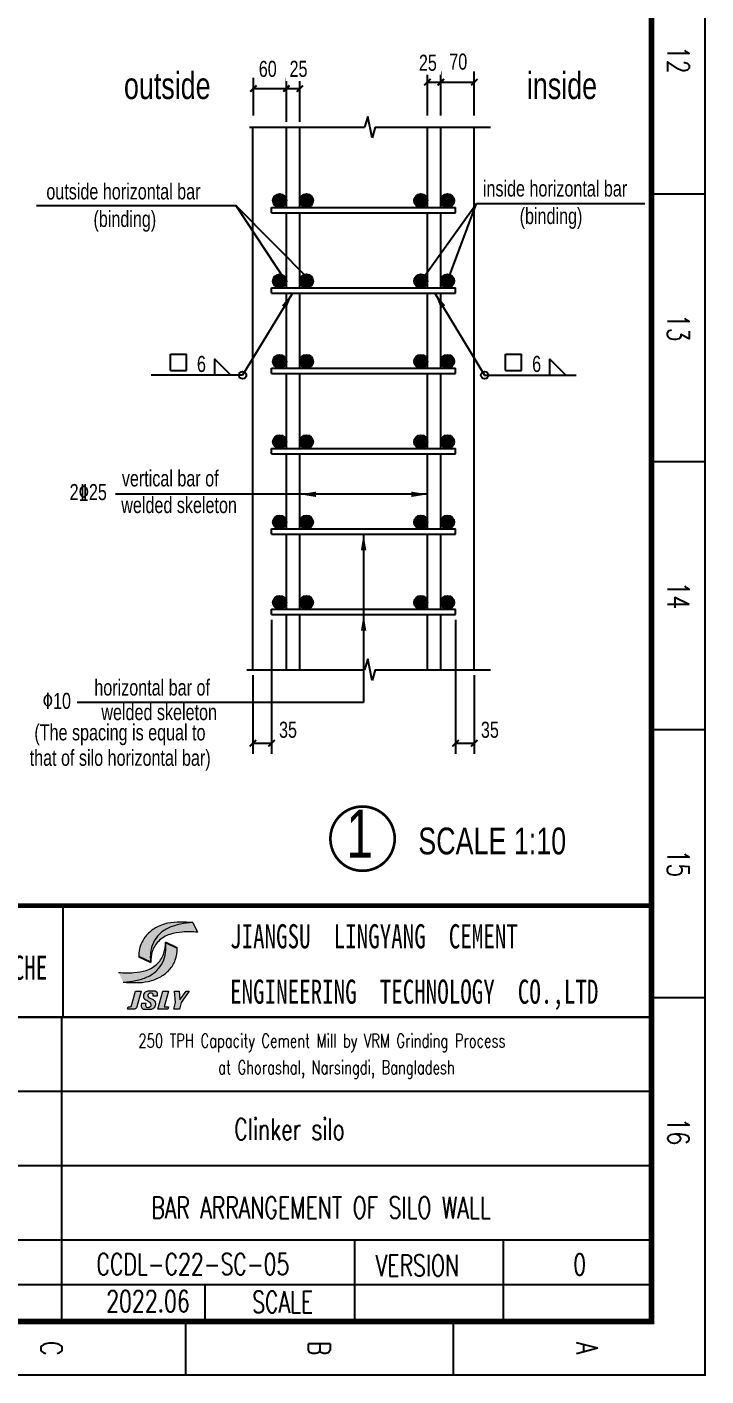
# Model space of a CAD drawing. Extents: x 707031 to 850566, y -411673 to -233438.
# Drawn here: x 837893 to 850566, y -317573 to -292393 of the extents above; entities that cross this region are included whole.
import ezdxf
from ezdxf.enums import TextEntityAlignment as Align

# ---------------------------------------------------------------- set-up
doc = ezdxf.new("R2010")
doc.units = 0
doc.header["$LTSCALE"] = 2000
doc.header["$MEASUREMENT"] = 0
doc.layers.get('0').update_dxf_attribs({"linetype": 'CONTINUOUS'})
doc.layers.get('DEFPOINTS').update_dxf_attribs({"linetype": 'CONTINUOUS'})
for name, color, linetype in [('22', 7, 'CONTINUOUS'), ('4', 2, 'CONTINUOUS'), ('dim', 7, 'CONTINUOUS'), ('P_OUTER_FRAME', 131, 'CONTINUOUS'), ('S_01', 3, 'CONTINUOUS'), ('S_04', 2, 'CONTINUOUS'), ('S_05', 7, 'CONTINUOUS'), ('S_07', 9, 'CONTINUOUS'), ('TK', 1, 'CONTINUOUS')]:
    doc.layers.add(name, color=color, linetype=linetype)
doc.layers.add('图层3', color=1, linetype='CONTINUOUS', lineweight=0)
doc.styles.add('FS', font='kstxt.shx', dxfattribs={"width": 0.75, "bigfont": 'kshz.shx'})
doc.styles.add('HZFS', font='SIMPLEX', dxfattribs={"width": 0.7, "bigfont": 'HZFS'})
doc.styles.add('HZTXT', font='romans.shx', dxfattribs={"width": 0.7, "bigfont": 'hztxt.shx'})
doc.styles.add('KS', font='kstxt.shx', dxfattribs={"width": 0.75, "bigfont": 'kshz.shx'})
doc.styles.add('TK-HZ', font='txt.shx', dxfattribs={"width": 0.8, "bigfont": 'hztxt.shx'})
doc.dimstyles.new('KS100', dxfattribs={"dimtxt": 300, "dimasz": 120, "dimexe": 200, "dimexo": 100, "dimgap": 100, "dimtad": 1, "dimdec": 0, "dimzin": 14, "dimdsep": 46, "dimtxsty": 'KS', "dimblk": 'ARCHTICK', "dimcen": -900, "dimclrd": 7, "dimclre": 7, "dimclrt": 2, "dimadec": 0, "dimazin": 0, "dimtfac": 1, "dimtdec": 0, "dimtix": 1, "dimtmove": 2, "dimatfit": 2, "dimfxl": 1, "dimtfill": 1, "dimtfillclr": 256, "dimtolj": 1, "dimtzin": 14, "dimarcsym": 0})

# ---------------------------------------------------------------- blocks, each defined once
blk = doc.blocks.new('A1-1')
at = {"layer": 'TK', "color": 7}
for p, q in [((62050, 58400), (62050, 59400)), ((67050, 58400), (67050, 59400)), ((72050, 58400), (72050, 59400)), ((77050, 58400), (77050, 59400)), ((83100, 54700), (84100, 54700)), ((83100, 49700), (84100, 49700))]:
    blk.add_line(p, q, dxfattribs=at)
for points, const_width in [([(0, 0), (84100, 0), (84100, 59400), (3.637978807091713e-12, 59400)], 35), ([(2500, 999.9999999999997), (83100, 999.9999999999997), (83100, 58400), (2500.000000000004, 58400)], 100)]:
    blk.add_lwpolyline(points, close=True, dxfattribs=dict(at, const_width=const_width))
at = {"layer": 'TK', "color": 7, "style": 'TK-HZ', "width": 0.75}
for s, p in [('12', (59550, 58900)), ('13', (64550, 58900)), ('14', (69550, 58900)), ('15', (74550, 58900)), ('16', (79550, 58900)), ('A', (83600, 57200)), ('B', (83600, 52200)), ('C', (83600, 47200))]:
    blk.add_text(s, height=400, dxfattribs=at).set_placement(p, align=Align.MIDDLE_CENTER)
blk = doc.blocks.new('_ArchTick')
at = {"color": 0, "linetype": 'ByBlock', "const_width": 0.3}
blk.add_lwpolyline([(-0.5, -0.5), (0.5, 0.5)], dxfattribs=at)
blk = doc.blocks.new('*D266')
at = {"layer": 'DEFPOINTS', "color": 0}
for p in [(845891.8742109932, -303359.7823812781), (846241.8742109932, -304389.0967876469)]:
    blk.add_point(p, dxfattribs=at)
at = {"layer": 'S_05', "color": 7, "lineweight": -2}
for p, q in [((845891.8742109932, -303459.7823812781), (845891.8742109932, -305962.4924134738)), ((846241.8742109932, -304489.0967876469), (846241.8742109932, -305962.4924134738)), ((845891.8742109932, -305762.4924134738), (846241.8742109932, -305762.4924134738))]:
    blk.add_line(p, q, dxfattribs=at)
at = {"layer": 'S_05', "color": 7, "lineweight": -2, "xscale": 120, "yscale": 120, "zscale": 120, "rotation": 180}
blk.add_blockref('_ArchTick', (845891.8742109932, -305762.4924134738), dxfattribs=at)
at = {"layer": 'S_05', "color": 2, "insert": (846532.1564373173, -305512.4924134738), "char_height": 300, "attachment_point": 5, "style": 'KS', "bg_fill": 3, "box_fill_scale": 1.25, "bg_fill_color": 256, "bg_fill_true_color": 13158600, "bg_fill_transparency": 9178540}
blk.add_mtext('\\A1;35', dxfattribs=at)
at = {"layer": 'DEFPOINTS', "color": 0}
blk.add_point((846241.8742109932, -305762.4924134738), dxfattribs=at)
at = {"layer": 'S_05', "color": 7, "lineweight": -2, "xscale": 120, "yscale": 120, "zscale": 120}
blk.add_blockref('_ArchTick', (846241.8742109932, -305762.4924134738), dxfattribs=at)
blk = doc.blocks.new('*D267')
at = {"layer": 'DEFPOINTS', "color": 0}
for p in [(842459.3115881704, -303359.7823812781), (842109.3115881704, -304389.0967876469)]:
    blk.add_point(p, dxfattribs=at)
at = {"layer": 'S_05', "color": 7, "lineweight": -2}
for p, q in [((842459.3115881704, -303459.7823812781), (842459.3115881704, -305962.4924134738)), ((842109.3115881704, -304489.0967876469), (842109.3115881704, -305962.4924134738)), ((842109.3115881704, -305762.4924134738), (842459.3115881704, -305762.4924134738))]:
    blk.add_line(p, q, dxfattribs=at)
at = {"layer": 'S_05', "color": 7, "lineweight": -2, "xscale": 120, "yscale": 120, "zscale": 120, "rotation": 180}
blk.add_blockref('_ArchTick', (842109.3115881704, -305762.4924134738), dxfattribs=at)
at = {"layer": 'S_05', "color": 2, "insert": (842764.804020869, -305512.4924134738), "char_height": 300, "attachment_point": 5, "style": 'KS', "bg_fill": 3, "box_fill_scale": 1.25, "bg_fill_color": 256, "bg_fill_true_color": 13158600, "bg_fill_transparency": 7475732}
blk.add_mtext('\\A1;35', dxfattribs=at)
at = {"layer": 'DEFPOINTS', "color": 0}
blk.add_point((842459.3115881704, -305762.4924134738), dxfattribs=at)
at = {"layer": 'S_05', "color": 7, "lineweight": -2, "xscale": 120, "yscale": 120, "zscale": 120}
blk.add_blockref('_ArchTick', (842459.3115881704, -305762.4924134738), dxfattribs=at)
blk = doc.blocks.new('ARROWELD')
at = {"color": 7}
blk.add_solid([(3, -0.5), (3, 0.5), (0, 0)], dxfattribs=at)
blk = doc.blocks.new('*D268')
at = {"layer": 'DEFPOINTS', "color": 0}
for p in [(846241.8742109932, -293423.6972312774), (845616.8742109932, -294144.908404795), (846241.8742109932, -294144.908404795)]:
    blk.add_point(p, dxfattribs=at)
at = {"layer": 'S_05', "color": 7, "lineweight": -2}
for p, q in [((845616.8742109932, -294044.908404795), (845616.8742109932, -293223.6972312774)), ((846241.8742109932, -294044.908404795), (846241.8742109932, -293223.6972312774)), ((845616.8742109932, -293423.6972312774), (846241.8742109932, -293423.6972312774))]:
    blk.add_line(p, q, dxfattribs=at)
at = {"layer": 'S_05', "color": 2, "insert": (845942.3680576704, -293041.6380729336), "char_height": 300, "attachment_point": 5, "style": 'KS', "bg_fill": 3, "box_fill_scale": 1.25, "bg_fill_color": 256, "bg_fill_true_color": 13158600, "bg_fill_transparency": 7471604}
blk.add_mtext('\\A1;70', dxfattribs=at)
at = {"layer": 'S_05', "color": 7, "lineweight": -2, "xscale": 120, "yscale": 120, "zscale": 120, "rotation": 180}
blk.add_blockref('_ArchTick', (845616.8742109932, -293423.6972312774), dxfattribs=at)
at = {"layer": 'S_05', "color": 7, "lineweight": -2, "xscale": 120, "yscale": 120, "zscale": 120}
blk.add_blockref('_ArchTick', (846241.8742109932, -293423.6972312774), dxfattribs=at)
blk = doc.blocks.new('*D269')
at = {"layer": 'DEFPOINTS', "color": 0}
for p in [(845616.8742109932, -293423.6972312774), (845366.8742109932, -294144.908404795), (845616.8742109932, -294144.908404795)]:
    blk.add_point(p, dxfattribs=at)
at = {"layer": 'S_05', "color": 7, "lineweight": -2}
for p, q in [((845366.8742109932, -294044.908404795), (845366.8742109932, -293223.6972312774)), ((845616.8742109932, -294044.908404795), (845616.8742109932, -293223.6972312774)), ((845366.8742109932, -293423.6972312774), (845616.8742109932, -293423.6972312774))]:
    blk.add_line(p, q, dxfattribs=at)
at = {"layer": 'S_05', "color": 2, "insert": (845374.9796261362, -293063.0241168705), "char_height": 300, "attachment_point": 5, "style": 'KS', "bg_fill": 3, "box_fill_scale": 1.25, "bg_fill_color": 256, "bg_fill_true_color": 13158600, "bg_fill_transparency": 7471604}
blk.add_mtext('\\A1;25', dxfattribs=at)
at = {"layer": 'S_05', "color": 7, "lineweight": -2, "xscale": 120, "yscale": 120, "zscale": 120, "rotation": 180}
blk.add_blockref('_ArchTick', (845366.8742109932, -293423.6972312774), dxfattribs=at)
at = {"layer": 'S_05', "color": 7, "lineweight": -2, "xscale": 120, "yscale": 120, "zscale": 120}
blk.add_blockref('_ArchTick', (845616.8742109932, -293423.6972312774), dxfattribs=at)
blk = doc.blocks.new('*D270')
at = {"layer": 'DEFPOINTS', "color": 0}
for p in [(842734.3115881704, -293543.5186688086), (842118.5767014386, -294144.908404795), (842734.3115881704, -294264.7298423262)]:
    blk.add_point(p, dxfattribs=at)
at = {"layer": 'S_05', "color": 7, "lineweight": -2}
for p, q in [((842118.5767014386, -294044.908404795), (842118.5767014386, -293343.5186688086)), ((842734.3115881704, -294164.7298423262), (842734.3115881704, -293343.5186688086)), ((842118.5767014386, -293543.5186688086), (842734.3115881704, -293543.5186688086))]:
    blk.add_line(p, q, dxfattribs=at)
at = {"layer": 'S_05', "color": 2, "insert": (842386.5767014386, -293177.4778821057), "char_height": 300, "attachment_point": 5, "style": 'KS', "bg_fill": 3, "box_fill_scale": 1.25, "bg_fill_color": 256, "bg_fill_true_color": 13158600, "bg_fill_transparency": 7475732}
blk.add_mtext('\\A1;60', dxfattribs=at)
at = {"layer": 'S_05', "color": 7, "lineweight": -2, "xscale": 120, "yscale": 120, "zscale": 120, "rotation": 180}
blk.add_blockref('_ArchTick', (842118.5767014386, -293543.5186688086), dxfattribs=at)
at = {"layer": 'S_05', "color": 7, "lineweight": -2, "xscale": 120, "yscale": 120, "zscale": 120}
blk.add_blockref('_ArchTick', (842734.3115881704, -293543.5186688086), dxfattribs=at)
blk = doc.blocks.new('*D271')
at = {"layer": 'DEFPOINTS', "color": 0}
for p in [(842984.3115881704, -293543.5186688086), (842734.3115881704, -294264.7298423262), (842984.3115881704, -294264.7298423262)]:
    blk.add_point(p, dxfattribs=at)
at = {"layer": 'S_05', "color": 7, "lineweight": -2}
for p, q in [((842734.3115881704, -294164.7298423262), (842734.3115881704, -293343.5186688086)), ((842984.3115881704, -294164.7298423262), (842984.3115881704, -293343.5186688086)), ((842734.3115881704, -293543.5186688086), (842984.3115881704, -293543.5186688086))]:
    blk.add_line(p, q, dxfattribs=at)
at = {"layer": 'S_05', "color": 2, "insert": (842960.7411051489, -293176.018884325), "char_height": 300, "attachment_point": 5, "style": 'KS', "bg_fill": 3, "box_fill_scale": 1.25, "bg_fill_color": 256, "bg_fill_true_color": 13158600, "bg_fill_transparency": 7471604}
blk.add_mtext('\\A1;25', dxfattribs=at)
at = {"layer": 'S_05', "color": 7, "lineweight": -2, "xscale": 120, "yscale": 120, "zscale": 120, "rotation": 180}
blk.add_blockref('_ArchTick', (842734.3115881704, -293543.5186688086), dxfattribs=at)
at = {"layer": 'S_05', "color": 7, "lineweight": -2, "xscale": 120, "yscale": 120, "zscale": 120}
blk.add_blockref('_ArchTick', (842984.3115881704, -293543.5186688086), dxfattribs=at)

msp = doc.modelspace()

# ---------------------------------------------------------------- hatches: boundary and pattern name
at = {"layer": '图层3'}
h = msp.add_hatch(color=7, dxfattribs=at)
edge = h.paths.add_edge_path()
edge.add_line((839689.7584295942, -310220.0064532503), (839601.9414695989, -310039.9550028138))
edge.add_arc((839764.3585213165, -308709.7848088241), 1340.049269097654, 263.0385042875431, 275.3276682807749)
edge.add_arc((839795.828452479, -308913.3712118019), 1134.48844079418, 274.699860560967, 286.4928497704927)
edge.add_arc((839971.4981561479, -309516.4451471858), 506.3635752953235, 286.8060868385711, 315.8070490430551)
edge.add_arc((839990.0308264977, -309533.8800444917), 480.9224354129934, 315.7572570356258, 342.297883070906)
edge.add_arc((839915.9712025531, -309504.4521125781), 560.4505931885531, 341.7340311697594, 363.1418296780915)
edge.add_arc((839848.3669479982, -309583.0335944358), 636.6644532519942, -7.974530591754615, 9.885145890417391, ccw=False)
edge.add_arc((839789.8581659076, -309570.4345087002), 696.3690036495202, 336.38778957103284, 351.66672240315535, ccw=False)
edge.add_arc((839913.2774143432, -309596.5445897041), 573.3922740670554, 314.5403632720656, 333.83780076852986, ccw=False)
edge.add_arc((839896.6001812796, -309573.7824157935), 601.3275991421783, 293.6839249742889, 314.15171916344343, ccw=False)
edge.add_arc((839692.2878396761, -309062.6548989827), 1151.619967609616, 281.5269948226374, 292.7778449744123, ccw=False)
edge.add_arc((839649.432313782, -308946.9598935151), 1273.6851019351, 271.81434362317594, 282.3759630335709, ccw=False)
edge = h.paths.add_edge_path()
edge.add_arc((841029.7755537097, -310383.5843510602), 1273.6851019351, 91.81434362317596, 102.3759630335708)
edge.add_arc((840986.9200275525, -310267.8893455847), 1151.619967609616, 101.5269948226374, 112.7778449744123)
edge.add_arc((840782.6076862126, -309756.761828773), 601.3275991421783, 113.6839249742889, 134.1517191634434)
edge.add_arc((840765.9304531486, -309733.999654846), 573.3922740670554, 134.5403632720655, 153.8378007685298)
edge.add_arc((840889.3497018501, -309760.1097358672), 696.3690036495202, 156.3877895710328, 171.6667224031553)
edge.add_arc((840830.8409197599, -309747.5106501312), 636.6644532519942, 172.0254694082454, 189.8851458904174)
edge.add_arc((840763.2366649391, -309826.0921319893), 560.4505931885531, 161.7340311697594, 183.1418296780916, ccw=False)
edge.add_arc((840689.177040994, -309796.6642000752), 480.9224354129934, 135.7572570356258, 162.297883070906, ccw=False)
edge.add_arc((840707.7097113443, -309814.0990973811), 506.3635752953235, 106.8060868385711, 135.8070490430551, ccw=False)
edge.add_arc((840883.37941501, -310417.1730327655), 1134.48844079418, 94.69986056096701, 106.4928497704928, ccw=False)
edge.add_arc((840914.8493461757, -310620.7594357429), 1340.049269097654, 83.03850428754299, 95.32766828077501, ccw=False)
edge.add_line((841077.266397681, -309290.5892417573), (840989.4494376857, -309110.5377913208))
h = msp.add_hatch(color=256, dxfattribs=at)
edge = h.paths.add_edge_path()
edge.add_arc((841029.7755537097, -310383.5843510602), 1273.6851019351, 91.81434362317596, 102.3759630335708)
edge.add_arc((840986.9200275525, -310267.8893455847), 1151.619967609616, 101.5269948226374, 112.7778449744123)
edge.add_arc((840782.6076862126, -309756.761828773), 601.3275991421783, 113.6839249742889, 134.1517191634434)
edge.add_arc((840765.9304531486, -309733.999654846), 573.3922740670554, 134.5403632720655, 153.8378007685298)
edge.add_arc((840889.3497018501, -309760.1097358672), 696.3690036495202, 156.3877895710328, 171.6667224031553)
edge.add_arc((840830.8409197599, -309747.5106501312), 636.6644532519942, 172.0254694082454, 189.8851458904174)
edge.add_line((840203.6284721902, -309856.8091936556), (839981.1588401942, -309748.3035041678))
edge.add_arc((840563.4063933081, -309727.3932087666), 582.6229087851966, 159.0041339266849, 182.0567832290461, ccw=False)
edge.add_arc((840563.071817465, -309727.1905994148), 582.2379555405405, 138.5933245921814, 159.0109513617222, ccw=False)
edge.add_arc((840657.36789555, -309831.6362754779), 722.2201129398402, 120.68153327112961, 137.3262396746709, ccw=False)
edge.add_arc((840654.9035007468, -309834.3050526453), 723.2661877119992, 100.49023848739881, 120.40575761885529, ccw=False)
edge.add_arc((840742.2291121538, -310148.9802923889), 1048.970370782993, 89.35716738098188, 102.0511576732265, ccw=False)
edge.add_arc((840783.0576722625, -311100.7995473684), 2000.93463624019, 84.07954305337381, 90.83214336630749, ccw=False)
edge = h.paths.add_edge_path()
edge.add_arc((839649.432313782, -308946.9598935151), 1273.6851019351, 271.814343623176, 282.3759630335709)
edge.add_arc((839692.2878396761, -309062.6548989827), 1151.619967609616, 281.5269948226374, 292.7778449744123)
edge.add_arc((839896.6001812796, -309573.7824157935), 601.3275991421783, 293.6839249742888, 314.1517191634434)
edge.add_arc((839913.2774143432, -309596.5445897041), 573.3922740670554, 314.5403632720656, 333.8378007685299)
edge.add_arc((839789.8581659076, -309570.4345087002), 696.3690036495202, 336.3877895710328, 351.6667224031553)
edge.add_arc((839848.3669479982, -309583.0335944358), 636.6644532519942, 352.0254694082454, 369.8851458904174)
edge.add_line((840475.5793955651, -309473.7350509113), (840698.0490275611, -309582.2407403991))
edge.add_arc((840115.8014741841, -309603.1510358008), 582.6229087851966, -20.995866073315312, 2.0567832290461183, ccw=False)
edge.add_arc((840116.1360502931, -309603.3536451522), 582.2379555405405, 318.5933245921813, 339.0109513617223, ccw=False)
edge.add_arc((840021.8399722053, -309498.9079690727), 722.2201129398402, 300.6815332711297, 317.32623967467094, ccw=False)
edge.add_arc((840024.3043667454, -309496.2391919217), 723.2661877119992, 280.4902384873988, 300.4057576188553, ccw=False)
edge.add_arc((839936.978755338, -309181.563952178), 1048.970370782993, 269.3571673809819, 282.0511576732265, ccw=False)
edge.add_arc((839896.1501954928, -308229.7446971985), 2000.93463624019, 264.0795430533738, 270.8321433663076, ccw=False)
h = msp.add_hatch(color=7, dxfattribs=at)
edge = h.paths.add_edge_path()
edge.add_line((839918.0944310551, -310387.8469910773), (840023.4747830088, -310387.8469910773))
edge.add_line((840023.4747830088, -310387.8469910773), (839945.0398378525, -310680.5701910642))
edge.add_arc((839882.5229399101, -310662.3685704275), 65.11268326632856, 272.7567041837175, 343.7672282127427, ccw=False)
edge.add_line((839885.6545346411, -310727.4059030649), (839768.5652547515, -310727.4059030649))
edge.add_line((839768.5652547515, -310727.4059030649), (839781.1148456921, -310680.5701910642))
edge.add_line((839781.1148456921, -310680.5701910642), (839816.2416297634, -310680.5701910642))
edge.add_arc((839816.289494495, -310650.097566131), 30.47266252477072, 269.9100029990606, 346.6139291563146)
edge.add_line((839845.9342815023, -310657.1523350601), (839918.0944310551, -310387.8469910773))
for points in [[(840182.3816963563, -310519.4032681745, -0.2511419047675981), (840155.7335964007, -310480.7321546788, -0.1802809962155375), (840167.2615587701, -310434.2128175136, -0.2298123503036894), (840208.7190928328, -310420.6306006226, -0.2987778944287702), (840238.7997200432, -310442.3509408424, -0.1167581230563767), (840239.4434187663, -310475.6639510768), (840327.2603788133, -310475.6639510768, 0.0462059631375794), (840327.7741841859, -310434.7403010905, 0.2301799694577722), (840306.9172190008, -310400.9228171024, 0.1312195344863262), (840258.8757772966, -310387.8469910773, -0.0010480639679087), (840172.7636148547, -310387.8469910773, 0.1258214947472078), (840113.4109945501, -310401.7850274809, 0.2079585992469012), (840067.8385900509, -310454.5529069609, 0.2107748320121328), (840075.8851280891, -310519.3752511528, 0.0897196757371572), (840111.8995699136, -310551.9063196566, -0.0070806458284101), (840168.7082123965, -310587.4864525853, -0.1329103926397961), (840200.6666662086, -310622.0255510702, -0.1404228134509963), (840201.7279382468, -310666.521218945, -0.2313359390479263), (840175.5302288131, -310697.2490209283, -0.2244918972088056), (840128.4364185579, -310694.7063772159, -0.228957674281067), (840110.6950100063, -310662.5793582404, -0.0757783396464312), (840117.0410158614, -310622.0255510702), (840029.224055549, -310622.0255510702, 0.0862663190859946), (840025.5206557134, -310676.8633742875, 0.1838695552757364), (840048.260076152, -310715.1512243284, 0.1330776402049417), (840091.5249884463, -310727.4059030649), (840185.4546331064, -310727.4059030649, 0.1106757647257923), (840246.6845507667, -310712.9693341248, 0.1927076588121154), (840294.0548921957, -310649.8415756666, 0.0804721502476905), (840297.1093145971, -310622.0255510702, 0.146908340203339), (840283.6190295069, -310580.0123454013, 0.1072934168406041), (840240.5051449722, -310548.6628814081, -0.027395526883609)], [(840425.7280015758, -310387.8469910773), (840531.1083535267, -310387.8469910773), (840452.6734083731, -310680.5701910642), (840534.6359044545, -310680.5701910642), (840522.0863132504, -310727.4059030649), (840334.7434652176, -310727.4059030649)], [(840646.036893499, -310387.8469910773), (840733.8538535483, -310387.8469910773), (840748.2534769628, -310552.4354412735), (840863.4995506423, -310387.8469910773), (840922.044190586, -310387.8469910773), (840770.3686171359, -310604.4621590672), (840737.425940161, -310727.4059030649), (840632.0455882073, -310727.4059030649), (840664.9882649191, -310604.4621590672)]]:
    msp.add_hatch(color=7, dxfattribs=at).paths.add_polyline_path(points)

# ---------------------------------------------------------------- linework, layer by layer
for p, q in [((845366.8742109932, -295759.7823812781), (845366.8742109932, -294264.7298423262)), ((842459.3115881705, -295759.7823812781), (845891.8742109932, -295759.7823812781)), ((842459.3115881704, -295859.7823812781), (842459.3115881704, -295759.7823812781)), ((842459.3115881705, -295859.7823812781), (845891.8742109932, -295859.7823812781)), ((842734.3115881704, -297259.7823812781), (842734.3115881704, -295859.7823812781)), ((842984.3115881704, -297259.7823812781), (842984.3115881704, -295859.7823812781)), ((845366.8742109932, -297259.7823812781), (845366.8742109932, -295859.7823812781)), ((845616.8742109932, -297259.7823812781), (845616.8742109932, -295859.7823812781)), ((845891.8742109932, -295859.7823812781), (845891.8742109932, -295759.7823812781)), ((842459.3115881702, -297259.7823812781), (845891.8742109932, -297259.7823812781)), ((842459.3115881704, -297359.7823812781), (842459.3115881704, -297259.7823812781)), ((842459.3115881702, -297359.7823812781), (845891.8742109932, -297359.7823812781)), ((842734.3115881704, -298759.7823812781), (842734.3115881704, -297359.7823812781)), ((842984.3115881704, -298759.7823812781), (842984.3115881704, -297359.7823812781)), ((845366.8742109932, -298759.7823812781), (845366.8742109932, -297359.7823812781)), ((845616.8742109932, -298759.7823812781), (845616.8742109932, -297359.7823812781)), ((845891.8742109932, -297359.7823812781), (845891.8742109932, -297259.7823812781)), ((842459.3115881704, -298759.7823812781), (845891.8742109932, -298759.7823812781)), ((842459.3115881704, -298859.7823812781), (842459.3115881704, -298759.7823812781)), ((842459.3115881704, -298859.7823812781), (845891.8742109932, -298859.7823812781)), ((842734.3115881555, -300259.7823812781), (842734.3115881704, -298859.7823812781)), ((842984.3115881704, -300259.7823812781), (842984.3115881704, -298859.7823812781)), ((845366.8742109932, -300259.7823812781), (845366.8742109932, -298859.7823812781)), ((845616.8742110081, -300259.7823812781), (845616.8742109932, -298859.7823812781)), ((845891.8742109932, -298859.7823812781), (845891.8742109932, -298759.7823812781)), ((842459.3115881704, -300259.7823812781), (845891.8742109932, -300259.7823812781)), ((842459.3115881704, -300359.7823812781), (842459.3115881704, -300259.7823812781)), ((842459.3115881704, -300359.7823812781), (845891.8742109932, -300359.7823812781)), ((842734.3115881704, -301759.7823812781), (842734.3115881555, -300359.7823812781)), ((842984.3115881704, -301759.7823812781), (842984.3115881704, -300359.7823812781)), ((845366.8742109932, -301759.7823812781), (845366.8742109932, -300359.7823812781)), ((845616.8742109932, -301759.7823812781), (845616.8742110081, -300359.7823812781)), ((845891.8742109932, -300359.7823812781), (845891.8742109932, -300259.7823812781)), ((842459.3115881702, -301759.7823812781), (845891.8742109932, -301759.7823812781)), ((842459.3115881704, -301859.7823812781), (842459.3115881704, -301759.7823812781)), ((842459.3115881702, -301859.7823812781), (845891.8742109932, -301859.7823812781)), ((845366.8742109932, -303259.7823812781), (845366.8742109932, -301859.7823812781)), ((845616.8742109932, -303259.7823812781), (845616.8742109932, -301859.7823812781)), ((845891.8742109932, -301859.7823812781), (845891.8742109932, -301759.7823812781)), ((845366.8742109932, -304389.0967876469), (845366.8742109932, -303359.7823812781)), ((845616.8742109932, -304389.0967876469), (845616.8742109932, -303359.7823812781))]:
    msp.add_line(p, q)
at = {"color": 7}
for p, q in [((849548.5993883017, -308794.213103079), (849548.599388305, -316555.8131030805)), ((824600.5993889755, -310873.2131030646), (849548.5993878971, -310873.2131030646)), ((824600.5993883017, -310873.213103079), (849548.599388298, -310873.213103079)), ((838542.0206262766, -316555.8131030796), (838542.0206262766, -310873.213103079)), ((824600.5993883017, -312259.213103079), (849548.599388298, -312259.213103079)), ((824600.5993883017, -313645.213103079), (849548.599388298, -313645.213103079)), ((824600.5993883017, -315031.213103079), (849548.599388298, -315031.213103079)), ((844013.2081876978, -316555.8131030796), (844013.2081876978, -315031.213103079)), ((846785.2081876978, -316521.9760038981), (846785.2081876978, -315031.213103079)), ((835697.2081876918, -315862.8131030796), (849548.5993883017, -315862.8131030796)), ((841221.0955883012, -316521.9760038981), (841221.0955883012, -315862.8131030796)), ((824600.5993883017, -316555.8131030796), (849548.599388305, -316555.8131030805))]:
    msp.add_line(p, q, dxfattribs=at)
at = {"color": 7, "lineweight": -2}
msp.add_line((824600.5993889392, -310873.2131030646), (849548.599387905, -310873.2131030646), dxfattribs=at)
at = {"color": 7}
for points, const_width in [([(824600.5993889755, -310873.2131030646), (824600.5993889755, -308794.213103154), (849548.5993879027, -308794.213103154), (849548.5993879024, -316555.8131030805)], 83.1599999964237), ([(824600.5993883017, -308794.213103079), (849548.5993883017, -308794.213103079)], 83.16), ([(824600.5993878992, -316555.8131030805), (849548.5993878992, -316555.8131030805)], 83.16)]:
    msp.add_lwpolyline(points, dxfattribs=dict(at, const_width=const_width))
msp.add_lwpolyline([(824600.5993889755, -308794.213103154), (849548.5993879823, -308794.213103154)], dxfattribs=at)
for centre in [(842609.3115881704, -295634.7823812781), (843109.3115881704, -295634.7823812781), (845241.8742109932, -295634.7823812781), (845741.8742109932, -295634.7823812781), (842609.3115881704, -297134.7823812781), (843109.3115881704, -297134.7823812781), (845241.8742109932, -297134.7823812781), (845741.8742109932, -297134.7823812781), (842609.3115881704, -298634.7823812781), (843109.3115881704, -298634.7823812781), (845241.8742109932, -298634.7823812781), (845741.8742109932, -298634.7823812781), (842609.3115881704, -300134.7823812781), (843109.3115881704, -300134.7823812781), (845241.8742109932, -300134.7823812781), (845741.8742109932, -300134.7823812781), (842609.3115881704, -301634.7823812781), (843109.3115881704, -301634.7823812781), (845241.8742109932, -301634.7823812781), (845741.8742109932, -301634.7823812781), (845241.8742109932, -303134.7823812781)]:
    msp.add_circle(centre, 125)
at = {"layer": '22'}
msp.add_line((838566.2125882962, -310873.2131030646), (838566.2125882962, -308794.213103154), dxfattribs=at)
msp.add_lwpolyline([(824600.5993889755, -308794.213103154), (849548.599387905, -308794.213103154), (849548.599387905, -310873.2131030646), (824600.5993889755, -310873.2131030646)], close=True, dxfattribs=at)
at = {"layer": 'S_01'}
msp.add_line((846241.8742109932, -304389.0967876469), (846241.8742110081, -294264.7298423262), dxfattribs=at)
at = {"layer": 'S_04'}
for p, q in [((844253.5859247617, -294064.7298423262), (844193.5859247617, -294264.7298423262)), ((844333.5859247692, -294464.7298423262), (844253.5859247617, -294064.7298423262)), ((844393.5859247617, -294264.7298423262), (844333.5859247692, -294464.7298423262)), ((844393.5859247617, -294264.7298423262), (846541.8742109932, -294264.7298423262)), ((841797.6332305543, -295731.3793037595), (838070.4881566819, -295731.3793037595)), ((842725.6615628995, -297134.7823812781), (841797.6332305543, -295731.3793037595)), ((843187.922292503, -297134.7823812781), (841797.6332305543, -295731.3793037595)), ((845241.8742109932, -297134.7823812781), (846284.8990902145, -295685.4584126957)), ((845741.8742109932, -297134.7823812781), (846284.8990902145, -295685.4584126957)), ((846284.8990902145, -295685.4584126957), (849424.205232468, -295685.4584126957)), ((842849.3677217386, -297359.7823812781), (841916.4055124618, -298892.5810699394)), ((845501.8180774249, -297359.7823812781), (846434.7802867017, -298892.5810699394)), ((840569.5363390021, -298502.0450377367), (840869.5363390021, -298502.0450377367)), ((840569.5363390021, -298802.0450377367), (840569.5363390021, -298502.0450377367)), ((840869.5363390021, -298802.0450377367), (840869.5363390021, -298502.0450377367)), ((846825.2992918886, -298502.0450377367), (847125.2992918886, -298502.0450377367)), ((846825.2992918886, -298802.0450377367), (846825.2992918886, -298502.0450377367)), ((847125.2992918886, -298802.0450377367), (847125.2992918886, -298502.0450377367)), ((840569.5363390021, -298802.0450377367), (840869.5363390021, -298802.0450377367)), ((846825.2992918886, -298802.0450377367), (847125.2992918886, -298802.0450377367)), ((841916.4055124618, -298892.5810699394), (840209.5733819179, -298892.5810699394)), ((846434.7802867017, -298892.5810699394), (848141.6124172605, -298892.5810699394)), ((845366.8742109932, -301115.6627019062), (839543.849891067, -301115.6627019062)), ((845366.8742109932, -301115.6627019062), (843120.2976385303, -301115.6627019062)), ((844175.5928995855, -301859.7823812781), (844175.5928995855, -303259.7823812781)), ((844175.5928995855, -301859.7823812781), (844175.5928995855, -305003.2293970897)), ((844175.5928995855, -303259.7823812781), (844175.5928995855, -303359.7823812781)), ((844175.5928995855, -303359.7823812781), (844175.5928995855, -304389.0967876469)), ((844253.5859247617, -304189.0967876469), (844193.5859247617, -304389.0967876469)), ((844333.5859247692, -304589.0967876469), (844253.5859247617, -304189.0967876469)), ((844393.5859247617, -304389.0967876469), (844333.5859247692, -304589.0967876469))]:
    msp.add_line(p, q, dxfattribs=at)
for points in [[(841397.1045627542, -298892.5810699394), (841397.1045627542, -298592.5810699394), (841697.1045627542, -298892.5810699394)], [(847652.8675156481, -298892.5810699394), (847652.8675156481, -298592.5810699394), (847952.8675156481, -298892.5810699394)]]:
    msp.add_lwpolyline(points, dxfattribs=at)
at = {"layer": 'S_04', "const_width": 50}
msp.add_lwpolyline([(843555.7558736153, -307543.4425699316, 0.9999999999999999), (844755.7558736153, -307543.4425699316, 0.9999999999999999), (843555.7558736153, -307543.4425699316)], format="xyb", dxfattribs=at)
at = {"layer": 'S_04'}
for centre in [(841916.4055124618, -298892.5810699394), (846434.7802867017, -298892.5810699394)]:
    msp.add_circle(centre, 70, dxfattribs=at)
at = {"layer": 'S_07', "const_width": 125}
for points in [[(842671.8115881704, -295634.7823812781, -1), (842546.8115881704, -295634.7823812781, -1)], [(843046.8115881704, -295634.7823812781, 1), (843171.8115881704, -295634.7823812781, 1)], [(845304.3742109932, -295634.7823812781, -1), (845179.3742109932, -295634.7823812781, -1)], [(845679.3742109932, -295634.7823812781, 1), (845804.3742109932, -295634.7823812781, 1)], [(842671.8115881704, -297134.7823812781, -1), (842546.8115881704, -297134.7823812781, -1)], [(843046.8115881704, -297134.7823812781, 1), (843171.8115881704, -297134.7823812781, 1)], [(845304.3742109932, -297134.7823812781, -1), (845179.3742109932, -297134.7823812781, -1)], [(845679.3742109932, -297134.7823812781, 1), (845804.3742109932, -297134.7823812781, 1)], [(842671.8115881704, -298634.7823812781, -1), (842546.8115881704, -298634.7823812781, -1)], [(843046.8115881704, -298634.7823812781, 1), (843171.8115881704, -298634.7823812781, 1)], [(845304.3742109932, -298634.7823812781, -1), (845179.3742109932, -298634.7823812781, -1)], [(845679.3742109932, -298634.7823812781, 1), (845804.3742109932, -298634.7823812781, 1)], [(842671.8115881704, -300134.7823812781, -1), (842546.8115881704, -300134.7823812781, -1)], [(843046.8115881704, -300134.7823812781, 1), (843171.8115881704, -300134.7823812781, 1)], [(845304.3742109932, -300134.7823812781, -1), (845179.3742109932, -300134.7823812781, -1)], [(845679.3742109932, -300134.7823812781, 1), (845804.3742109932, -300134.7823812781, 1)], [(842671.8115881704, -301634.7823812781, -1), (842546.8115881704, -301634.7823812781, -1)], [(843046.8115881704, -301634.7823812781, 1), (843171.8115881704, -301634.7823812781, 1)], [(845304.3742109932, -301634.7823812781, -1), (845179.3742109932, -301634.7823812781, -1)], [(845679.3742109932, -301634.7823812781, 1), (845804.3742109932, -301634.7823812781, 1)], [(842671.8115881704, -303134.7823812781, -1), (842546.8115881704, -303134.7823812781, -1)], [(843046.8115881704, -303134.7823812781, 1), (843171.8115881704, -303134.7823812781, 1)], [(845304.3742109932, -303134.7823812781, -1), (845179.3742109932, -303134.7823812781, -1)], [(845679.3742109932, -303134.7823812781, 1), (845804.3742109932, -303134.7823812781, 1)]]:
    msp.add_lwpolyline(points, format="xyb", close=True, dxfattribs=at)
at = {"layer": '图层3', "lineweight": -2}
for p, q in [((840475.5793954952, -309473.7350509113), (840698.0490273134, -309582.2407404)), ((840203.6284720608, -309856.8091936542), (839981.1588400368, -309748.3035041655))]:
    msp.add_line(p, q, dxfattribs=at)
at = {"layer": '图层3', "color": 7}
for points in [[(840989.449437634, -309110.5377913166), (841077.266397681, -309290.5892417573)], [(840425.7280015758, -310387.8469910773), (840531.1083535267, -310387.8469910773), (840452.6734083731, -310680.5701910642), (840534.6359044545, -310680.5701910642), (840522.0863132504, -310727.4059030649), (840334.7434652176, -310727.4059030649), (840425.7280015758, -310387.8469910773)], [(840646.036893499, -310387.8469910773), (840733.8538535483, -310387.8469910773), (840748.2534769628, -310552.4354412735), (840863.4995506423, -310387.8469910773), (840922.044190586, -310387.8469910773), (840770.3686171359, -310604.4621590672), (840737.425940161, -310727.4059030649), (840632.0455882073, -310727.4059030649), (840664.9882649191, -310604.4621590672), (840646.036893499, -310387.8469910773)]]:
    msp.add_lwpolyline(points, dxfattribs=at)
for points in [[(839918.0944310551, -310387.8469910773), (840023.4747830088, -310387.8469910773), (839945.0398378525, -310680.5701910642, -0.3201531493792165), (839885.6545346411, -310727.4059030649), (839768.5652547515, -310727.4059030649), (839781.1148456921, -310680.5701910642), (839816.2416297634, -310680.5701910642, 0.3477668753080308), (839845.9342815023, -310657.1523350601), (839918.0944310551, -310387.8469910773)], [(840239.4434187663, -310475.6639510768), (840327.2603788133, -310475.6639510768, 0.0462059631375794), (840327.7741841859, -310434.7403010905, 0.2301799694577722), (840306.9172190008, -310400.9228171024, 0.1312195344863262), (840258.8757772966, -310387.8469910773, -0.0010480639679087), (840172.7636148547, -310387.8469910773, 0.1258214947472077), (840113.4109945501, -310401.7850274809, 0.2079585992469012), (840067.8385900509, -310454.5529069609, 0.2107748320121328), (840075.8851280891, -310519.3752511528, 0.0897196757371572), (840111.8995699136, -310551.9063196566, -0.0073534545367111), (840170.8765795868, -310588.8893492336, -0.1256223479452962), (840200.6666662086, -310622.0255510702, -0.1430227817727291), (840201.5159428063, -310667.3172578418, -0.2266212556883574), (840175.5302288131, -310697.2490209283, -0.2244918972088056), (840128.4364185579, -310694.7063772159, -0.228957674281067), (840110.6950100063, -310662.5793582404, -0.0757783396464312), (840117.0410158614, -310622.0255510702), (840029.224055549, -310622.0255510702, 0.0862663190859946), (840025.5206557134, -310676.8633742875, 0.1838695552757364), (840048.260076152, -310715.1512243284, 0.1388917047545442), (840093.488006696, -310727.4059030649), (840185.4546331064, -310727.4059030649, 0.1106757647257923), (840246.6845507667, -310712.9693341248, 0.1927076588121154), (840294.0548921957, -310649.8415756666, 0.0804721502476905), (840297.1093145971, -310622.0255510702, 0.146908340203339), (840283.6190295069, -310580.0123454013, 0.108689979316381), (840239.8694946467, -310548.3849634763, -0.0271034612296109), (840182.3816963563, -310519.4032681745, -0.2462327308361304), (840155.8440850441, -310481.6445514162, -0.1837402859676498), (840167.2615587701, -310434.2128175136, -0.2298123503036893), (840208.7190928328, -310420.6306006226, -0.2987778944287702), (840238.7997200432, -310442.3509408424, -0.1167581230562819), (840239.4434187663, -310475.6639510768), (840239.4434187663, -310475.6639510768)]]:
    msp.add_lwpolyline(points, format="xyb", dxfattribs=at)
at = {"layer": '图层3'}
for centre, radius, start, end in [((840657.3678954387, -309831.6362754798), 722.2201129399027, 120.68153300668, 137.3262395686564), ((840654.9035007003, -309834.3050526448), 723.2661877118697, 100.4902383799227, 120.4057576672353), ((840782.6076860762, -309756.7618287725), 601.3275991419392, 113.6839251292804, 134.151719034827), ((840742.2291121151, -310148.9802923875), 1048.970370782939, 89.35716752879772, 102.0511576429096), ((840986.9200276377, -310267.8893455828), 1151.619967609565, 101.5269947351189, 112.7778449168405), ((840783.0576721927, -311100.7995473708), 2000.934636240177, 84.07954294894009, 90.83214319699321), ((841029.7755537796, -310383.5843510556), 1273.685101935116, 91.81434382171695, 102.3759630811285), ((840563.0718173435, -309727.1905994115), 582.2379555417389, 138.5933245249032, 159.0109513375259), ((840765.9304530536, -309733.999654846), 573.3922740670554, 134.5403632154532, 153.8378006914113), ((840563.406393411, -309727.3932087643), 582.6229087851966, 159.0041338824059, 182.0567832351872), ((840830.8409196384, -309747.5106501335), 636.6644532519942, 172.0254694626228, 189.8851458771599), ((840889.3497017705, -309760.1097358644), 696.3690036495983, 156.3877896709812, 171.6667224305172), ((839789.8581657865, -309570.4345086885), 696.3690036495983, 336.3877896709812, 351.6667224305172), ((839848.3669479181, -309583.0335944321), 636.6644532519942, 352.0254694626228, 9.88514587715985), ((840115.8014741455, -309603.1510358013), 582.6229087851966, 339.0041338824059, 2.05678323518719), ((839913.2774142966, -309596.5445897069), 573.3922740670554, 314.5403632154532, 333.8378006914114), ((840116.136050213, -309603.353645154), 582.2379555417389, 318.5933245249032, 339.0109513375259), ((839649.4323137765, -308946.9598935095), 1273.685101935116, 271.8143438217169, 282.3759630811286), ((839896.1501953638, -308229.7446971948), 2000.934636240177, 264.0795429489401, 270.8321431969932), ((839692.2878397125, -309062.6548989827), 1151.619967609565, 281.5269947351189, 292.7778449168405), ((839936.9787552346, -309181.563952178), 1048.970370782939, 269.3571675287977, 282.0511576429096), ((839896.600181274, -309573.782415793), 601.3275991419392, 293.6839251292805, 314.151719034827), ((840024.3043668567, -309496.2391919207), 723.2661877118697, 280.4902383799227, 300.4057576672353), ((840021.8399721178, -309498.9079690727), 722.2201129399027, 300.68153300668, 317.3262395686564)]:
    msp.add_arc(centre, radius, start, end, dxfattribs=at)
at = {"layer": '图层3', "color": 7}
for centre, radius, start, end in [((840782.6076860762, -309756.7618287725), 601.3275991419392, 113.6839251292804, 134.151719034827), ((840986.9200276377, -310267.8893455828), 1151.619967609565, 101.5269947351189, 112.7778449168405), ((841029.7755537796, -310383.5843510556), 1273.685101935116, 91.81434382171695, 102.3759630811285), ((840689.1770409475, -309796.6642000603), 480.922435412884, 135.7572570398082, 162.2978830228216), ((840765.9304530536, -309733.999654846), 573.3922740670554, 134.5403632154532, 153.8378006914113), ((840707.7097112153, -309814.0990973816), 506.3635752956683, 106.8060869475061, 135.8070488680983), ((840883.3794148992, -310417.1730327609), 1134.488440794117, 94.69986059488306, 106.4928496429292), ((840914.8493460877, -310620.7594357443), 1340.049269097799, 83.03850413121712, 95.32766842104036), ((840830.8409196384, -309747.5106501335), 636.6644532519942, 172.0254694626228, 189.8851458771599), ((840889.3497017705, -309760.1097358644), 696.3690036495983, 156.3877896709812, 171.6667224305172), ((840763.236664926, -309826.0921319879), 560.4505931884723, 161.7340310746241, 183.1418296716721), ((839990.0308264027, -309533.8800444922), 480.922435412884, 315.7572570398082, 342.2978830228216), ((839789.8581657865, -309570.4345086885), 696.3690036495983, 336.3877896709812, 351.6667224305172), ((839915.9712026304, -309504.4521125646), 560.4505931884723, 341.7340310746241, 3.141829671672097), ((839848.3669479181, -309583.0335944321), 636.6644532519942, 352.0254694626228, 9.88514587715985), ((839971.4981561349, -309516.4451471835), 506.3635752956683, 286.8060869475061, 315.8070488680983), ((839913.2774142966, -309596.5445897069), 573.3922740670554, 314.5403632154532, 333.8378006914114), ((839764.3585212621, -308709.7848088213), 1340.049269097799, 263.0385041312171, 275.3276684210404), ((839649.4323137765, -308946.9598935095), 1273.685101935116, 271.8143438217169, 282.3759630811286), ((839795.828452451, -308913.3712118047), 1134.488440794117, 274.699860594883, 286.4928496429292), ((839692.2878397125, -309062.6548989827), 1151.619967609565, 281.5269947351189, 292.7778449168405), ((839896.600181274, -309573.782415793), 601.3275991419392, 293.6839251292805, 314.151719034827)]:
    msp.add_arc(centre, radius, start, end, dxfattribs=at)

# ---------------------------------------------------------------- block references
at = {"layer": 'S_04'}
for p, xscale, yscale, zscale, rotation in [((842849.3677217386, -297359.7823812781), -99.99999999851907, 100, 100, 58.67255326468834), ((845501.8180774249, -297359.7823812781), 99.99999999851906, 99.99999999851906, 99.99999999851906, 301.3274467353116), ((842984.3115881704, -301115.6627019062), -100, 100, 100, 180), ((845366.8742109932, -301115.6627019062), 100, 100, 100, 180), ((844175.5928995855, -301859.7823812781), 100, 100, 100, 270), ((844175.5928995855, -303359.7823812781), 100, 100, 100, 270)]:
    msp.add_blockref('ARROWELD', p, dxfattribs=dict(at, xscale=xscale, yscale=yscale, zscale=zscale, rotation=rotation))
at = {"layer": 'TK', "color": 7, "rotation": 270}
msp.add_blockref('A1-1', (791148.5993878992, -233455.8131030805), dxfattribs=at)

# ---------------------------------------------------------------- texts
at = {"color": 7, "style": 'HZFS', "width": 0.7}
for s, p in [('VERSION', (844400.0912359207, -315710.3656589759)), ('SCALE', (842095.1369663411, -316391.5948032371))]:
    msp.add_text(s, height=400, dxfattribs=at).set_placement(p)
at = {"color": 7, "char_height": 451.1619942568221, "width": 162378.9060800841, "attachment_point": 1, "style": 'HZFS'}
for s, insert in [('{\\fSimSun|b0|i0|c134|p54;JIANGSU  LINGYANG  CEMENT  }', (841682.8715587248, -309139.5492081975)), ('{\\fSimSun|b0|i0|c134|p54;L0ESCHE}', (836768.3188198524, -309725.868278173)), ('{\\fSimSun|b0|i0|c134|p54;ENGINEERING  TECHNOLOGY  CO.,LTD}', (841682.8715587248, -310173.505208153))]:
    msp.add_mtext(s, dxfattribs=dict(at, insert=insert))
at = {"layer": '4', "style": 'KS', "width": 0.75}
msp.add_text('SCALE 1:10', height=500, dxfattribs=at).set_placement((845196.0744862729, -307836.7290861008))
at = {"layer": 'dim', "width": 0.7}
for s, height, style, p in [('250 TPH Capacity Cement Mill by VRM Grinding Process ', 256, 'HZTXT', (839972.1890822417, -311441.3392006665)), ('at Ghorashal, Narsingdi, Bangladesh', 256, 'HZTXT', (841460.9405093925, -311941.3392006665)), ('Clinker silo', 400, 'HZFS', (841759.9563488032, -313165.5745835656)), ('BAR ARRANGEMENT OF SILO WALL', 400, 'HZFS', (840211.4809319136, -314630.0946270408)), ('0', 400, 'HZFS', (848087.9263365156, -315690.8568938079)), ('2022.06', 400, 'HZFS', (839371.2053626365, -316378.1403529125))]:
    msp.add_text(s, height=height, dxfattribs=dict(at, style=style)).set_placement(p)
at = {"layer": 'P_OUTER_FRAME', "style": 'HZFS', "width": 0.7}
msp.add_text('CCDL-C22-SC-05', height=400, dxfattribs=at).set_placement((840988.6188121998, -315484.5868902264), align=Align.MIDDLE)
at = {"layer": 'S_04', "width": 0.75}
for s, height, style, p in [('outside', 500, 'FS', (839702.5409833811, -293737.9615912499)), ('inside', 500, 'FS', (847223.0022587868, -293737.9615912499)), ('outside horizontal bar', 300, 'KS', (838254.4295053006, -295611.9579920553)), ('inside horizontal bar', 300, 'KS', (846401.4047592244, -295558.279634259)), ('(binding)', 300, 'FS', (839133.8520243232, -296125.7806826069)), ('(binding)', 300, 'FS', (847087.9212087597, -296071.4813859156)), ('vertical bar of', 300, 'FS', (839663.6165715944, -300968.8134234341)), ('welded skeleton', 300, 'FS', (839652.9949128613, -301465.8327373472)), ('horizontal bar of', 300, 'FS', (839149.9827735199, -304871.5894403079)), ('%%13010', 300, 'FS', (838186.374526725, -305122.0825621833)), ('welded skeleton', 300, 'FS', (839281.240084642, -305331.3068390908)), ('(The spacing is equal to', 300, 'FS', (838030.9648229618, -305709.1284696928)), ('that of silo horizontal bar)', 300, 'FS', (837942.8175184758, -306183.9263952587))]:
    msp.add_text(s, height=height, dxfattribs=dict(at, style=style)).set_placement(p)
at = {"layer": 'S_04', "style": 'FS', "width": 0.75}
for s, p in [('6', (841232.5121214039, -298832.5810699384)), ('6', (847488.2750742905, -298832.5810699384)), ('2%%13225', (839383.448838593, -301224.1701764963))]:
    msp.add_text(s, height=300, dxfattribs=at).set_placement(p, align=Align.RIGHT)
msp.add_text('1', height=900, dxfattribs=at).set_placement((844103.0416615925, -307450.7573798937), align=Align.MIDDLE_CENTER)

# ---------------------------------------------------------------- next in the draw order: dimensions: what is measured, and where the dimension line sits
at = {"layer": 'S_05'}
for base, p1, p2, text, picture, middle in [((846241.8742109932, -293423.6972312774), (845616.8742109932, -294144.908404795), (846241.8742109932, -294144.908404795), '70', '*D268', (845942.3680576704, -293041.6380729336)), ((842734.3115881704, -293543.5186688086), (842118.5767014386, -294144.908404795), (842734.3115881704, -294264.7298423262), '60', '*D270', (842386.5767014386, -293177.4778821057)), ((842459.3115881704, -305762.4924134738), (842109.3115881704, -304389.0967876469), (842459.3115881704, -303359.7823812781), '35', '*D267', (842764.804020869, -305512.4924134738)), ((846241.8742109932, -305762.4924134738), (845891.8742109932, -303359.7823812781), (846241.8742109932, -304389.0967876469), '35', '*D266', (846532.1564373173, -305512.4924134738))]:
    dim = msp.add_linear_dim(base=base, p1=p1, p2=p2, text=text, dimstyle='KS100', override={"dimlfac": 0.1}, dxfattribs=at)
    dim.commit()
    dim.dimension.update_dxf_attribs({"geometry": picture, "text_midpoint": middle, "dimtype": 160})

# ---------------------------------------------------------------- next in the draw order: linework, layer by layer
for p, q in [((845616.8742109932, -295759.7823812781), (845616.8742109932, -294264.7298423262)), ((842734.3115881704, -303259.7823812781), (842734.3115881704, -301859.7823812781)), ((842984.3115881704, -303259.7823812781), (842984.3115881704, -301859.7823812781)), ((842459.3115881704, -303259.7823812781), (845891.8742109932, -303259.7823812781)), ((842459.3115881704, -303359.7823812781), (842459.3115881704, -303259.7823812781)), ((842459.3115881704, -303359.7823812781), (845891.8742109932, -303359.7823812781)), ((842734.3115881704, -304389.0967876469), (842734.3115881704, -303359.7823812781)), ((842984.3115881704, -304389.0967876469), (842984.3115881704, -303359.7823812781)), ((845891.8742109932, -303359.7823812781), (845891.8742109932, -303259.7823812781))]:
    msp.add_line(p, q)
for centre in [(842609.3115881704, -303134.7823812781), (843109.3115881704, -303134.7823812781), (845741.8742109932, -303134.7823812781)]:
    msp.add_circle(centre, 125)
at = {"layer": 'S_01'}
msp.add_line((842109.3115881704, -304389.0967876469), (842109.3115881555, -294264.7298423262), dxfattribs=at)
at = {"layer": 'S_04'}
for p, q in [((841994.5280527867, -304389.0967876469), (844193.5859247617, -304389.0967876469)), ((844393.5859247617, -304389.0967876469), (846541.8742109932, -304389.0967876469)), ((844175.5928995855, -305003.2293970897), (838826.990342062, -305003.2293970896))]:
    msp.add_line(p, q, dxfattribs=at)

# ---------------------------------------------------------------- next in the draw order: dimensions: what is measured, and where the dimension line sits
at = {"layer": 'S_05'}
dim = msp.add_linear_dim(base=(842984.3115881704, -293543.5186688086), p1=(842734.3115881704, -294264.7298423262), p2=(842984.3115881704, -294264.7298423262), text='25', dimstyle='KS100', override={"dimlfac": 0.1}, dxfattribs=at)
dim.commit()
dim.dimension.update_dxf_attribs({"geometry": '*D271', "text_midpoint": (842960.7411051489, -293176.018884325), "dimtype": 160})

# ---------------------------------------------------------------- next in the draw order: linework, layer by layer
for p, q in [((842734.3115881704, -295759.7823812781), (842734.3115881704, -294264.7298423262)), ((842984.3115881704, -295759.7823812781), (842984.3115881704, -294264.7298423262))]:
    msp.add_line(p, q)
at = {"layer": 'S_04'}
msp.add_line((842045.2976385303, -294264.7298423262), (844193.5859247617, -294264.7298423262), dxfattribs=at)

# ---------------------------------------------------------------- next in the draw order: dimensions: what is measured, and where the dimension line sits
at = {"layer": 'S_05'}
dim = msp.add_linear_dim(base=(845616.8742109932, -293423.6972312774), p1=(845366.8742109932, -294144.908404795), p2=(845616.8742109932, -294144.908404795), text='25', dimstyle='KS100', override={"dimlfac": 0.1}, dxfattribs=at)
dim.commit()
dim.dimension.update_dxf_attribs({"geometry": '*D269', "text_midpoint": (845374.9796261362, -293063.0241168705), "dimtype": 160})

doc.saveas('drawing.dxf')
